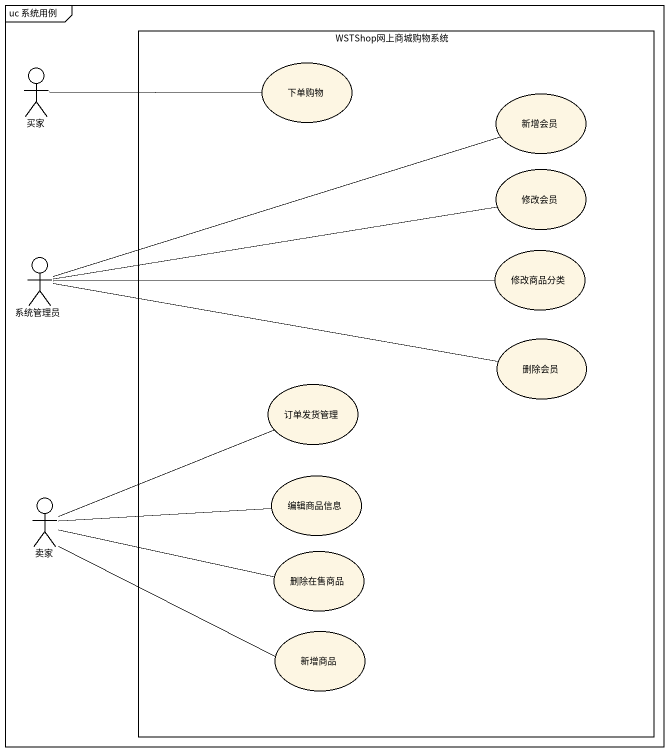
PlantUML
@startuml
mainframe uc 系统用例
rectangle WSTShop网上商城购物系统 {
  usecase 下单购物
  usecase 新增会员
  usecase 修改会员
  usecase 修改商品分类
  usecase 删除会员
  usecase 订单发货管理
  usecase 编辑商品信息
  usecase 删除在售商品
  usecase 新增商品
}
actor 买家
actor 系统管理员
actor 卖家
买家 -right- 下单购物
系统管理员 -right- 新增会员
系统管理员 -right- 修改会员
系统管理员 -right- 修改商品分类
系统管理员 -right- 删除会员
卖家 -right- 订单发货管理
卖家 -right- 编辑商品信息
卖家 -right- 删除在售商品
卖家 -right- 新增商品
@enduml
